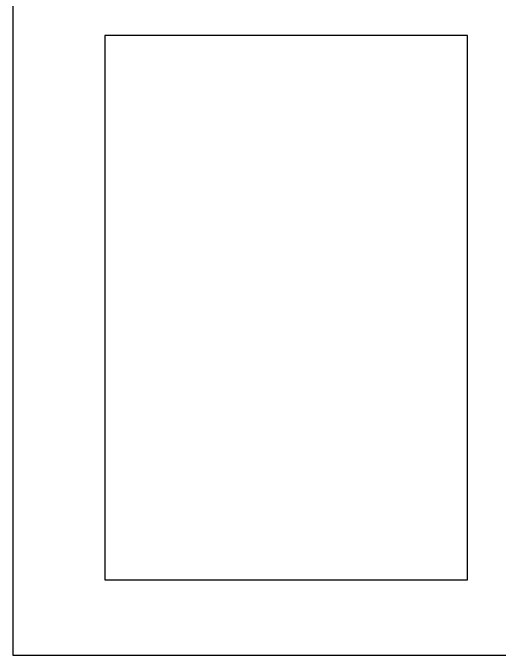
# Model space of a CAD drawing. Header units: metres. Extents: x 151 to 270, y 180 to 223.
# Drawn here: x 182.47 to 183.006, y 209.853 to 210.561 of the extents above; entities that cross this region are included whole.
import ezdxf

# ---------------------------------------------------------------- set-up
doc = ezdxf.new("R2010")
doc.units = ezdxf.units.M
doc.layers.add('1-AREA DE PRODUCCION', color=7, linetype='Continuous')

msp = doc.modelspace()

# ---------------------------------------------------------------- linework, layer by layer
at = {"layer": '1-AREA DE PRODUCCION', "color": 0}
for p, q in [((182.46996, 211.35282), (182.46996, 209.85282)), ((182.46996, 209.85282), (183.97515, 209.85282))]:
    msp.add_line(p, q, dxfattribs=at)
at = {"layer": '1-AREA DE PRODUCCION', "color": 0, "lineweight": -2}
for p, q in [((182.97121, 210.53581), (182.57121, 210.53581)), ((182.57121, 210.53581), (182.57121, 209.93581)), ((182.97121, 209.93581), (182.97121, 210.53581)), ((182.57121, 209.93581), (182.97121, 209.93581))]:
    msp.add_line(p, q, dxfattribs=at)

doc.saveas('drawing.dxf')
